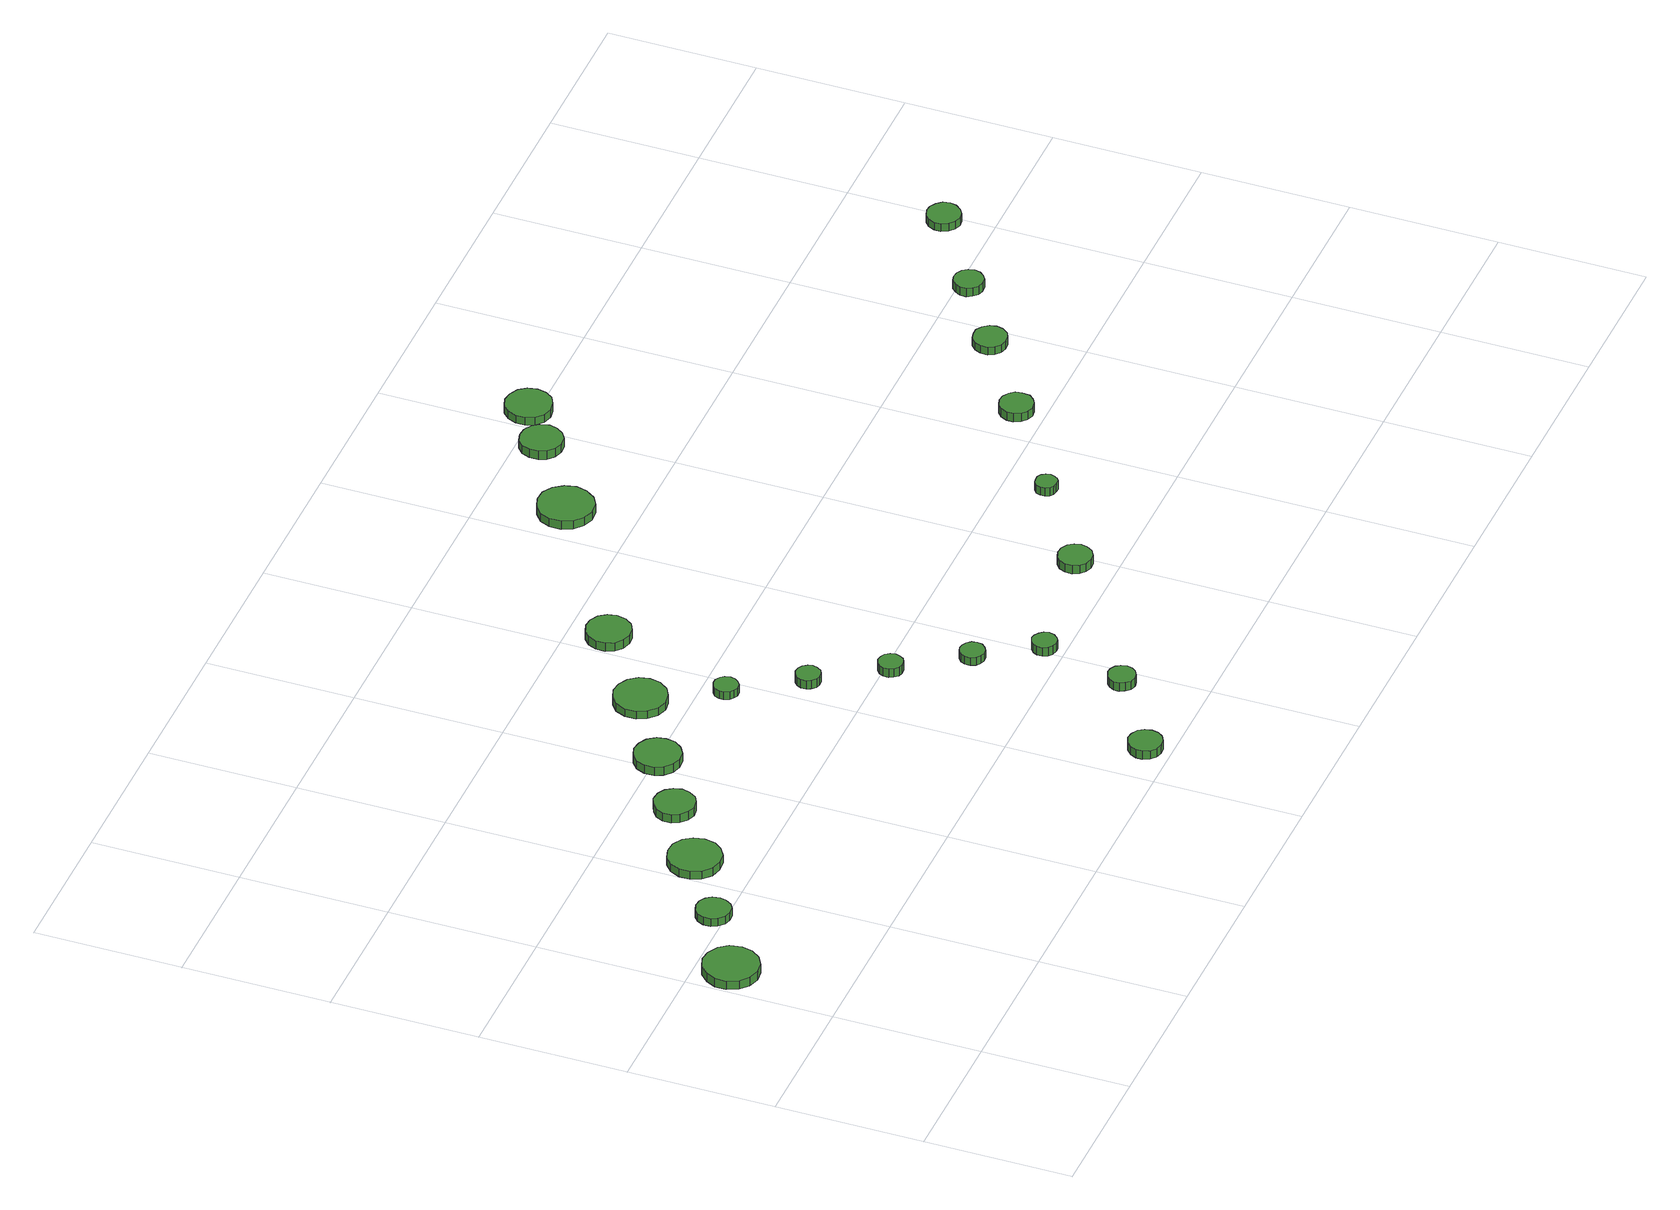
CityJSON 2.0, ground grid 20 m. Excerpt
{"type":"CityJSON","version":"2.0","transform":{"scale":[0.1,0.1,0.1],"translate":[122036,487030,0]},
"CityObjects":{
"tree1":{"type":"SolitaryVegetationObject","attributes":{"function":"something"},"geometry":[{"type":"MultiSurface","lod":"1","boundaries":[[[0,1,2,3,4,5,6,7,8,9,10,11,12,13,14]],[[15,16,17,18,19,20,21,22,23,24,25,26,27,28,29]],[[0,29,28,1]],[[1,28,27,2]],[[2,27,26,3]],[[3,26,25,4]],[[4,25,24,5]],[[5,24,23,6]],[[6,23,22,7]],[[7,22,21,8]],[[8,21,20,9]],[[9,20,19,10]],[[10,19,18,11]],[[11,18,17,12]],[[12,17,16,13]],[[13,16,15,14]],[[14,15,29,0]]]}]},
"tree2":{"type":"SolitaryVegetationObject","attributes":{"function":"something"},"geometry":[{"type":"MultiSurface","lod":"1","boundaries":[[[30,31,32,33,34,35,36,37,38,39,40,41,42,43,44]],[[45,46,47,48,49,50,51,52,53,54,55,56,57,58,59]],[[30,59,58,31]],[[31,58,57,32]],[[32,57,56,33]],[[33,56,55,34]],[[34,55,54,35]],[[35,54,53,36]],[[36,53,52,37]],[[37,52,51,38]],[[38,51,50,39]],[[39,50,49,40]],[[40,49,48,41]],[[41,48,47,42]],[[42,47,46,43]],[[43,46,45,44]],[[44,45,59,30]]]}]},
"tree3":{"type":"SolitaryVegetationObject","attributes":{"function":"something"},"geometry":[{"type":"MultiSurface","lod":"1","boundaries":[[[60,61,62,63,64,65,66,67,68,69,70,71,72,73,74]],[[75,76,77,78,79,80,81,82,83,84,85,86,87,88,89]],[[60,89,88,61]],[[61,88,87,62]],[[62,87,86,63]],[[63,86,85,64]],[[64,85,84,65]],[[65,84,83,66]],[[66,83,82,67]],[[67,82,81,68]],[[68,81,80,69]],[[69,80,79,70]],[[70,79,78,71]],[[71,78,77,72]],[[72,77,76,73]],[[73,76,75,74]],[[74,75,89,60]]]}]},
"tree4":{"type":"SolitaryVegetationObject","attributes":{"function":"something"},"geometry":[{"type":"MultiSurface","lod":"1","boundaries":[[[90,91,92,93,94,95,96,97,98,99,100,101,102,103,104]],[[105,106,107,108,109,110,111,112,113,114,115,116,117,118,119]],[[90,119,118,91]],[[91,118,117,92]],[[92,117,116,93]],[[93,116,115,94]],[[94,115,114,95]],[[95,114,113,96]],[[96,113,112,97]],[[97,112,111,98]],[[98,111,110,99]],[[99,110,109,100]],[[100,109,108,101]],[[101,108,107,102]],[[102,107,106,103]],[[103,106,105,104]],[[104,105,119,90]]]}]},
"tree5":{"type":"SolitaryVegetationObject","attributes":{"function":"something"},"geometry":[{"type":"MultiSurface","lod":"1","boundaries":[[[120,121,122,123,124,125,126,127,128,129,130,131,132,133,134]],[[135,136,137,138,139,140,141,142,143,144,145,146,147,148,149]],[[120,149,148,121]],[[121,148,147,122]],[[122,147,146,123]],[[123,146,145,124]],[[124,145,144,125]],[[125,144,143,126]],[[126,143,142,127]],[[127,142,141,128]],[[128,141,140,129]],[[129,140,139,130]],[[130,139,138,131]],[[131,138,137,132]],[[132,137,136,133]],[[133,136,135,134]],[[134,135,149,120]]]}]},
"tree6":{"type":"SolitaryVegetationObject","attributes":{"function":"something"},"geometry":[{"type":"MultiSurface","lod":"1","boundaries":[[[150,151,152,153,154,155,156,157,158,159,160,161,162,163,164]],[[165,166,167,168,169,170,171,172,173,174,175,176,177,178,179]],[[150,179,178,151]],[[151,178,177,152]],[[152,177,176,153]],[[153,176,175,154]],[[154,175,174,155]],[[155,174,173,156]],[[156,173,172,157]],[[157,172,171,158]],[[158,171,170,159]],[[159,170,169,160]],[[160,169,168,161]],[[161,168,167,162]],[[162,167,166,163]],[[163,166,165,164]],[[164,165,179,150]]]}]},
"tree7":{"type":"SolitaryVegetationObject","attributes":{"function":"something"},"geometry":[{"type":"MultiSurface","lod":"1","boundaries":[[[180,181,182,183,184,185,186,187,188,189,190,191,192,193,194]],[[195,196,197,198,199,200,201,202,203,204,205,206,207,208,209]],[[180,209,208,181]],[[181,208,207,182]],[[182,207,206,183]],[[183,206,205,184]],[[184,205,204,185]],[[185,204,203,186]],[[186,203,202,187]],[[187,202,201,188]],[[188,201,200,189]],[[189,200,199,190]],[[190,199,198,191]],[[191,198,197,192]],[[192,197,196,193]],[[193,196,195,194]],[[194,195,209,180]]]}]},
"tree8":{"type":"SolitaryVegetationObject","attributes":{"function":"something"},"geometry":[{"type":"MultiSurface","lod":"1","boundaries":[[[210,211,212,213,214,215,216,217,218,219,220,221,222,223,224]],[[225,226,227,228,229,230,231,232,233,234,235,236,237,238,239]],[[210,239,238,211]],[[211,238,237,212]],[[212,237,236,213]],[[213,236,235,214]],[[214,235,234,215]],[[215,234,233,216]],[[216,233,232,217]],[[217,232,231,218]],[[218,231,230,219]],[[219,230,229,220]],[[220,229,228,221]],[[221,228,227,222]],[[222,227,226,223]],[[223,226,225,224]],[[224,225,239,210]]]}]},
"tree9":{"type":"SolitaryVegetationObject","attributes":{"function":"something"},"geometry":[{"type":"MultiSurface","lod":"1","boundaries":[[[240,241,242,243,244,245,246,247,248,249,250,251,252,253,254]],[[255,256,257,258,259,260,261,262,263,264,265,266,267,268,269]],[[240,269,268,241]],[[241,268,267,242]],[[242,267,266,243]],[[243,266,265,244]],[[244,265,264,245]],[[245,264,263,246]],[[246,263,262,247]],[[247,262,261,248]],[[248,261,260,249]],[[249,260,259,250]],[[250,259,258,251]],[[251,258,257,252]],[[252,257,256,253]],[[253,256,255,254]],[[254,255,269,240]]]}]},
"tree10":{"type":"SolitaryVegetationObject","attributes":{"function":"something"},"geometry":[{"type":"MultiSurface","lod":"1","boundaries":[[[270,271,272,273,274,275,276,277,278,279,280,281,282,283,284]],[[285,286,287,288,289,290,291,292,293,294,295,296,297,298,299]],[[270,299,298,271]],[[271,298,297,272]],[[272,297,296,273]],[[273,296,295,274]],[[274,295,294,275]],[[275,294,293,276]],[[276,293,292,277]],[[277,292,291,278]],[[278,291,290,279]],[[279,290,289,280]],[[280,289,288,281]],[[281,288,287,282]],[[282,287,286,283]],[[283,286,285,284]],[[284,285,299,270]]]}]},
"tree11":{"type":"SolitaryVegetationObject","attributes":{"function":"something"},"geometry":[{"type":"MultiSurface","lod":"1","boundaries":[[[300,301,302,303,304,305,306,307,308,309,310,311,312,313,314]],[[315,316,317,318,319,320,321,322,323,324,325,326,327,328,329]],[[300,329,328,301]],[[301,328,327,302]],[[302,327,326,303]],[[303,326,325,304]],[[304,325,324,305]],[[305,324,323,306]],[[306,323,322,307]],[[307,322,321,308]],[[308,321,320,309]],[[309,320,319,310]],[[310,319,318,311]],[[311,318,317,312]],[[312,317,316,313]],[[313,316,315,314]],[[314,315,329,300]]]}]},
"tree12":{"type":"SolitaryVegetationObject","attributes":{"function":"something"},"geometry":[{"type":"MultiSurface","lod":"1","boundaries":[[[330,331,332,333,334,335,336,337,338,339,340,341,342,343,344]],[[345,346,347,348,349,350,351,352,353,354,355,356,357,358,359]],[[330,359,358,331]],[[331,358,357,332]],[[332,357,356,333]],[[333,356,355,334]],[[334,355,354,335]],[[335,354,353,336]],[[336,353,352,337]],[[337,352,351,338]],[[338,351,350,339]],[[339,350,349,340]],[[340,349,348,341]],[[341,348,347,342]],[[342,347,346,343]],[[343,346,345,344]],[[344,345,359,330]]]}]},
"tree13":{"type":"SolitaryVegetationObject","attributes":{"function":"something"},"geometry":[{"type":"MultiSurface","lod":"1","boundaries":[[[360,361,362,363,364,365,366,367,368,369,370,371,372,373,374]],[[375,376,377,378,379,380,381,382,383,384,385,386,387,388,389]],[[360,389,388,361]],[[361,388,387,362]],[[362,387,386,363]],[[363,386,385,364]],[[364,385,384,365]],[[365,384,383,366]],[[366,383,382,367]],[[367,382,381,368]],[[368,381,380,369]],[[369,380,379,370]],[[370,379,378,371]],[[371,378,377,372]],[[372,377,376,373]],[[373,376,375,374]],[[374,375,389,360]]]}]},
"tree14":{"type":"SolitaryVegetationObject","attributes":{"function":"something"},"geometry":[{"type":"MultiSurface","lod":"1","boundaries":[[[390,391,392,393,394,395,396,397,398,399,400,401,402,403,404]],[[405,406,407,408,409,410,411,412,413,414,415,416,417,418,419]],[[390,419,418,391]],[[391,418,417,392]],[[392,417,416,393]],[[393,416,415,394]],[[394,415,414,395]],[[395,414,413,396]],[[396,413,412,397]],[[397,412,411,398]],[[398,411,410,399]],[[399,410,409,400]],[[400,409,408,401]],[[401,408,407,402]],[[402,407,406,403]],[[403,406,405,404]],[[404,405,419,390]]]}]},
"tree15":{"type":"SolitaryVegetationObject","attributes":{"function":"something"},"geometry":[{"type":"MultiSurface","lod":"1","boundaries":[[[420,421,422,423,424,425,426,427,428,429,430,431,432,433,434]],[[435,436,437,438,439,440,441,442,443,444,445,446,447,448,449]],[[420,449,448,421]],[[421,448,447,422]],[[422,447,446,423]],[[423,446,445,424]],[[424,445,444,425]],[[425,444,443,426]],[[426,443,442,427]],[[427,442,441,428]],[[428,441,440,429]],[[429,440,439,430]],[[430,439,438,431]],[[431,438,437,432]],[[432,437,436,433]],[[433,436,435,434]],[[434,435,449,420]]]}]},
"tree16":{"type":"SolitaryVegetationObject","attributes":{"function":"something"},"geometry":[{"type":"MultiSurface","lod":"1","boundaries":[[[450,451,452,453,454,455,456,457,458,459,460,461,462,463,464]],[[465,466,467,468,469,470,471,472,473,474,475,476,477,478,479]],[[450,479,478,451]],[[451,478,477,452]],[[452,477,476,453]],[[453,476,475,454]],[[454,475,474,455]],[[455,474,473,456]],[[456,473,472,457]],[[457,472,471,458]],[[458,471,470,459]],[[459,470,469,460]],[[460,469,468,461]],[[461,468,467,462]],[[462,467,466,463]],[[463,466,465,464]],[[464,465,479,450]]]}]},
"tree17":{"type":"SolitaryVegetationObject","attributes":{"function":"something"},"geometry":[{"type":"MultiSurface","lod":"1","boundaries":[[[480,481,482,483,484,485,486,487,488,489,490,491,492,493,494]],[[495,496,497,498,499,500,501,502,503,504,505,506,507,508,509]],[[480,509,508,481]],[[481,508,507,482]],[[482,507,506,483]],[[483,506,505,484]],[[484,505,504,485]],[[485,504,503,486]],[[486,503,502,487]],[[487,502,501,488]],[[488,501,500,489]],[[489,500,499,490]],[[490,499,498,491]],[[491,498,497,492]],[[492,497,496,493]],[[493,496,495,494]],[[494,495,509,480]]]}]},
"tree18":{"type":"SolitaryVegetationObject","attributes":{"function":"something"},"geometry":[{"type":"MultiSurface","lod":"1","boundaries":[[[510,511,512,513,514,515,516,517,518,519,520,521,522,523,524]],[[525,526,527,528,529,530,531,532,533,534,535,536,537,538,539]],[[510,539,538,511]],[[511,538,537,512]],[[512,537,536,513]],[[513,536,535,514]],[[514,535,534,515]],[[515,534,533,516]],[[516,533,532,517]],[[517,532,531,518]],[[518,531,530,519]],[[519,530,529,520]],[[520,529,528,521]],[[521,528,527,522]],[[522,527,526,523]],[[523,526,525,524]],[[524,525,539,510]]]}]},
"tree19":{"type":"SolitaryVegetationObject","attributes":{"function":"something"},"geometry":[{"type":"MultiSurface","lod":"1","boundaries":[[[540,541,542,543,544,545,546,547,548,549,550,551,552,553,554]],[[555,556,557,558,559,560,561,562,563,564,565,566,567,568,569]],[[540,569,568,541]],[[541,568,567,542]],[[542,567,566,543]],[[543,566,565,544]],[[544,565,564,545]],[[545,564,563,546]],[[546,563,562,547]],[[547,562,561,548]],[[548,561,560,549]],[[549,560,559,550]],[[550,559,558,551]],[[551,558,557,552]],[[552,557,556,553]],[[553,556,555,554]],[[554,555,569,540]]]}]},
"tree20":{"type":"SolitaryVegetationObject","attributes":{"function":"something"},"geometry":[{"type":"MultiSurface","lod":"1","boundaries":[[[570,571,572,573,574,575,576,577,578,579,580,581,582,583,584]],[[585,586,587,588,589,590,591,592,593,594,595,596,597,598,599]],[[570,599,598,571]],[[571,598,597,572]],[[572,597,596,573]],[[573,596,595,574]],[[574,595,594,575]],[[575,594,593,576]],[[576,593,592,577]],[[577,592,591,578]],[[578,591,590,579]],[[579,590,589,580]],[[580,589,588,581]],[[581,588,587,582]],[[582,587,586,583]],[[583,586,585,584]],[[584,585,599,570]]]}]},
"tree21":{"type":"SolitaryVegetationObject","attributes":{"function":"something"},"geometry":[{"type":"MultiSurface","lod":"1","boundaries":[[[600,601,602,603,604,605,606,607,608,609,610,611,612,613,614]],[[615,616,617,618,619,620,621,622,623,624,625,626,627,628,629]],[[600,629,628,601]],[[601,628,627,602]],[[602,627,626,603]],[[603,626,625,604]],[[604,625,624,605]],[[605,624,623,606]],[[606,623,622,607]],[[607,622,621,608]],[[608,621,620,609]],[[609,620,619,610]],[[610,619,618,611]],[[611,618,617,612]],[[612,617,616,613]],[[613,616,615,614]],[[614,615,629,600]]]}]},
"tree22":{"type":"SolitaryVegetationObject","attributes":{"function":"something"},"geometry":[{"type":"MultiSurface","lod":"1","boundaries":[[[630,631,632,633,634,635,636,637,638,639,640,641,642,643,644]],[[645,646,647,648,649,650,651,652,653,654,655,656,657,658,659]],[[630,659,658,631]],[[631,658,657,632]],[[632,657,656,633]],[[633,656,655,634]],[[634,655,654,635]],[[635,654,653,636]],[[636,653,652,637]],[[637,652,651,638]],[[638,651,650,639]],[[639,650,649,640]],[[640,649,648,641]],[[641,648,647,642]],[[642,647,646,643]],[[643,646,645,644]],[[644,645,659,630]]]}]},
"tree23":{"type":"SolitaryVegetationObject","attributes":{"function":"something"},"geometry":[{"type":"MultiSurface","lod":"1","boundaries":[[[660,661,662,663,664,665,666,667,668,669,670,671,672,673,674]],[[675,676,677,678,679,680,681,682,683,684,685,686,687,688,689]],[[660,689,688,661]],[[661,688,687,662]],[[662,687,686,663]],[[663,686,685,664]],[[664,685,684,665]],[[665,684,683,666]],[[666,683,682,667]],[[667,682,681,668]],[[668,681,680,669]],[[669,680,679,670]],[[670,679,678,671]],[[671,678,677,672]],[[672,677,676,673]],[[673,676,675,674]],[[674,675,689,660]]]}]}
},
"vertices":[
[79,353,15],[76,369,15],[67,381,15],[53,389,15],[38,391,15],[23,386,15],[12,375,15],[5,361,15],[5,346,15],[12,331,15],[23,321,15],[38,316,15],[53,318,15],[67,326,15],[76,338,15],[76,338,2],[67,326,2],[53,318,2],[38,316,2],[23,321,2],[12,331,2],[5,346,2],[5,361,2],[12,375,2],[23,386,2],[38,391,2],[53,389,2],[67,381,2],[76,369,2],[79,353,2],
[165,416,14],[163,426,14],[158,433,14],[150,438,14],[140,439,14],[131,436,14],[124,430,14],[120,421,14],[120,411,14],[124,403,14],[131,396,14],[140,393,14],[150,394,14],[158,399,14],[163,407,14],[163,407,2],[158,399,2],[150,394,2],[140,393,2],[131,396,2],[124,403,2],[120,411,2],[120,421,2],[124,430,2],[131,436,2],[140,439,2],[150,438,2],[158,433,2],[163,426,2],[165,416,2],
[272,478,14],[269,492,14],[261,504,14],[248,512,14],[233,513,14],[219,509,14],[208,499,14],[202,485,14],[202,471,14],[208,457,14],[219,447,14],[233,443,14],[248,444,14],[261,452,14],[269,463,14],[269,463,2],[261,452,2],[248,444,2],[233,443,2],[219,447,2],[208,457,2],[202,471,2],[202,485,2],[208,499,2],[219,509,2],[233,513,2],[248,512,2],[261,504,2],[269,492,2],[272,478,2],
[357,541,15],[354,552,15],[348,561,15],[338,567,15],[326,568,15],[316,564,15],[307,557,15],[302,546,15],[302,535,15],[307,525,15],[316,517,15],[326,513,15],[338,515,15],[348,520,15],[354,530,15],[354,530,2],[348,520,2],[338,515,2],[326,513,2],[316,517,2],[307,525,2],[302,535,2],[302,546,2],[307,557,2],[316,564,2],[326,568,2],[338,567,2],[348,561,2],[354,552,2],[357,541,2],
[446,597,16],[444,609,16],[436,620,16],[425,626,16],[412,628,16],[400,624,16],[390,615,16],[385,603,16],[385,590,16],[390,579,16],[400,570,16],[412,566,16],[425,567,16],[436,574,16],[444,584,16],[444,584,3],[436,574,3],[425,567,3],[412,566,3],[400,570,3],[390,579,3],[385,590,3],[385,603,3],[390,615,3],[400,624,3],[412,628,3],[425,626,3],[436,620,3],[444,609,3],[446,597,3],
[678,32,20],[676,41,20],[671,49,20],[662,54,20],[653,55,20],[644,52,20],[637,45,20],[633,37,20],[633,28,20],[637,19,20],[644,13,20],[653,10,20],[662,11,20],[671,16,20],[676,23,20],[676,23,7],[671,16,7],[662,11,7],[653,10,7],[644,13,7],[637,19,7],[633,28,7],[633,37,7],[637,45,7],[644,52,7],[653,55,7],[662,54,7],[671,49,7],[676,41,7],[678,32,7],
[555,661,16],[552,675,16],[543,687,16],[530,694,16],[516,696,16],[502,691,16],[491,682,16],[485,668,16],[485,653,16],[491,640,16],[502,630,16],[516,625,16],[530,627,16],[543,634,16],[552,646,16],[552,646,4],[543,634,4],[530,627,4],[516,625,4],[502,630,4],[491,640,4],[485,653,4],[485,668,4],[491,682,4],[502,691,4],[516,696,4],[530,694,4],[543,687,4],[552,675,4],[555,661,4],
[595,568,16],[593,575,16],[589,580,16],[583,584,16],[576,584,16],[570,582,16],[565,578,16],[562,571,16],[562,565,16],[565,558,16],[570,554,16],[576,551,16],[583,552,16],[589,556,16],[593,561,16],[593,561,4],[589,556,4],[583,552,4],[576,551,4],[570,554,4],[565,558,4],[562,565,4],[562,571,4],[565,578,4],[570,582,4],[576,584,4],[583,584,4],[589,580,4],[593,575,4],[595,568,4],
[653,480,17],[651,486,17],[647,492,17],[641,495,17],[634,496,17],[628,494,17],[623,489,17],[620,483,17],[620,476,17],[623,470,17],[628,465,17],[634,463,17],[641,464,17],[647,467,17],[651,473,17],[651,473,4],[647,467,4],[641,464,4],[634,463,4],[628,465,4],[623,470,4],[620,476,4],[620,483,4],[623,489,4],[628,494,4],[634,496,4],[641,495,4],[647,492,4],[651,486,4],[653,480,4],
[791,109,20],[789,117,20],[785,123,20],[778,127,20],[771,128,20],[763,125,20],[758,120,20],[754,113,20],[754,106,20],[758,99,20],[763,93,20],[771,91,20],[778,92,20],[785,96,20],[789,102,20],[789,102,7],[785,96,7],[778,92,7],[771,91,7],[763,93,7],[758,99,7],[754,106,7],[754,113,7],[758,120,7],[763,125,7],[771,128,7],[778,127,7],[785,123,7],[789,117,7],[791,109,7],
[713,391,17],[711,398,17],[707,404,17],[701,407,17],[694,408,17],[688,406,17],[683,401,17],[680,395,17],[680,388,17],[683,382,17],[688,377,17],[694,375,17],[701,376,17],[707,379,17],[711,385,17],[711,385,4],[707,379,4],[701,376,4],[694,375,4],[688,377,4],[683,382,4],[680,388,4],[680,395,4],[683,401,4],[688,406,4],[694,408,4],[701,407,4],[707,404,4],[711,398,4],[713,391,4],
[772,304,17],[771,311,17],[766,317,17],[760,320,17],[754,321,17],[747,319,17],[742,314,17],[739,308,17],[739,301,17],[742,294,17],[747,290,17],[754,288,17],[760,288,17],[766,292,17],[771,297,17],[771,297,5],[766,292,5],[760,288,5],[754,288,5],[747,290,5],[742,294,5],[739,301,5],[739,308,5],[742,314,5],[747,319,5],[754,321,5],[760,320,5],[766,317,5],[771,311,5],[772,304,5],
[656,745,21],[653,757,21],[646,767,21],[635,773,21],[623,774,21],[611,770,21],[602,762,21],[597,751,21],[597,738,21],[602,727,21],[611,719,21],[623,715,21],[635,716,21],[646,722,21],[653,732,21],[653,732,8],[646,722,8],[635,716,8],[623,715,8],[611,719,8],[602,727,8],[597,738,8],[597,751,8],[602,762,8],[611,770,8],[623,774,8],[635,773,8],[646,767,8],[653,757,8],[656,745,8],
[824,227,17],[822,234,17],[818,239,17],[812,243,17],[806,244,17],[799,241,17],[794,237,17],[791,231,17],[791,224,17],[794,217,17],[799,213,17],[806,211,17],[812,211,17],[818,215,17],[822,220,17],[822,220,4],[818,215,4],[812,211,4],[806,211,4],[799,213,4],[794,217,4],[791,224,4],[791,231,4],[794,237,4],[799,241,4],[806,244,4],[812,243,4],[818,239,4],[822,234,4],[824,227,4],
[1005,254,20],[1003,263,20],[998,270,20],[989,275,20],[980,276,20],[971,273,20],[964,267,20],[960,258,20],[960,249,20],[964,240,20],[971,234,20],[980,231,20],[989,232,20],[998,237,20],[1003,245,20],[1003,245,7],[998,237,7],[989,232,7],[980,231,7],[971,234,7],[964,240,7],[960,249,7],[960,258,7],[964,267,7],[971,273,7],[980,276,7],[989,275,7],[998,270,7],[1003,263,7],[1005,254,7],
[893,891,16],[889,906,16],[880,919,16],[867,927,16],[851,928,16],[837,923,16],[825,913,16],[819,899,16],[819,883,16],[825,869,16],[837,859,16],[851,854,16],[867,855,16],[880,863,16],[889,876,16],[889,876,3],[880,863,3],[867,855,3],[851,854,3],[837,859,3],[825,869,3],[819,883,3],[819,899,3],[825,913,3],[837,923,3],[851,928,3],[867,927,3],[880,919,3],[889,906,3],[893,891,3],
[1128,343,19],[1126,349,19],[1123,354,19],[1118,357,19],[1112,357,19],[1106,356,19],[1101,352,19],[1099,346,19],[1099,340,19],[1101,334,19],[1106,330,19],[1112,329,19],[1118,329,19],[1123,332,19],[1126,337,19],[1126,337,6],[1123,332,6],[1118,329,6],[1112,329,6],[1106,330,6],[1101,334,6],[1099,340,6],[1099,346,6],[1101,352,6],[1106,356,6],[1112,357,6],[1118,357,6],[1123,354,6],[1126,349,6],[1128,343,6],
[1001,969,15],[998,981,15],[991,990,15],[981,996,15],[969,997,15],[958,994,15],[949,986,15],[945,975,15],[945,963,15],[949,953,15],[958,945,15],[969,941,15],[981,942,15],[991,948,15],[998,958,15],[998,958,2],[991,948,2],[981,942,2],[969,941,2],[958,945,2],[949,953,2],[945,963,2],[945,975,2],[949,986,2],[958,994,2],[969,997,2],[981,996,2],[991,990,2],[998,981,2],[1001,969,2],
[1065,1010,15],[1062,1023,15],[1055,1033,15],[1043,1039,15],[1031,1041,15],[1018,1037,15],[1009,1028,15],[1004,1016,15],[1004,1004,15],[1009,992,15],[1018,983,15],[1031,979,15],[1043,981,15],[1055,987,15],[1062,997,15],[1062,997,3],[1055,987,3],[1043,981,3],[1031,979,3],[1018,983,3],[1009,992,3],[1004,1004,3],[1004,1016,3],[1009,1028,3],[1018,1037,3],[1031,1041,3],[1043,1039,3],[1055,1033,3],[1062,1023,3],[1065,1010,3],
[1270,436,21],[1269,445,21],[1263,452,21],[1255,457,21],[1246,458,21],[1237,455,21],[1230,449,21],[1226,440,21],[1226,431,21],[1230,422,21],[1237,416,21],[1246,413,21],[1255,414,21],[1263,419,21],[1269,426,21],[1269,426,8],[1263,419,8],[1255,414,8],[1246,413,8],[1237,416,8],[1230,422,8],[1226,431,8],[1226,440,8],[1230,449,8],[1237,455,8],[1246,458,8],[1255,457,8],[1263,452,8],[1269,445,8],[1270,436,8],
[1390,517,19],[1388,526,19],[1382,534,19],[1374,539,19],[1365,539,19],[1356,537,19],[1349,530,19],[1345,522,19],[1345,512,19],[1349,504,19],[1356,498,19],[1365,495,19],[1374,496,19],[1382,500,19],[1388,508,19],[1388,508,7],[1382,500,7],[1374,496,7],[1365,495,7],[1356,498,7],[1349,504,7],[1345,512,7],[1345,522,7],[1349,530,7],[1356,537,7],[1365,539,7],[1374,539,7],[1382,534,7],[1388,526,7],[1390,517,7],
[1489,585,19],[1487,593,19],[1482,600,19],[1475,604,19],[1467,605,19],[1459,603,19],[1453,597,19],[1449,590,19],[1449,581,19],[1453,574,19],[1459,568,19],[1467,566,19],[1475,566,19],[1482,571,19],[1487,577,19],[1487,577,6],[1482,571,6],[1475,566,6],[1467,566,6],[1459,568,6],[1453,574,6],[1449,581,6],[1449,590,6],[1453,597,6],[1459,603,6],[1467,605,6],[1475,604,6],[1482,600,6],[1487,593,6],[1489,585,6],
[1610,665,17],[1608,674,17],[1602,681,17],[1594,686,17],[1585,687,17],[1576,684,17],[1569,678,17],[1565,669,17],[1565,660,17],[1569,651,17],[1576,645,17],[1585,642,17],[1594,643,17],[1602,648,17],[1608,656,17],[1608,656,5],[1602,648,5],[1594,643,5],[1585,642,5],[1576,645,5],[1569,651,5],[1565,660,5],[1565,669,5],[1569,678,5],[1576,684,5],[1585,687,5],[1594,686,5],[1602,681,5],[1608,674,5],[1610,665,5]
]}
